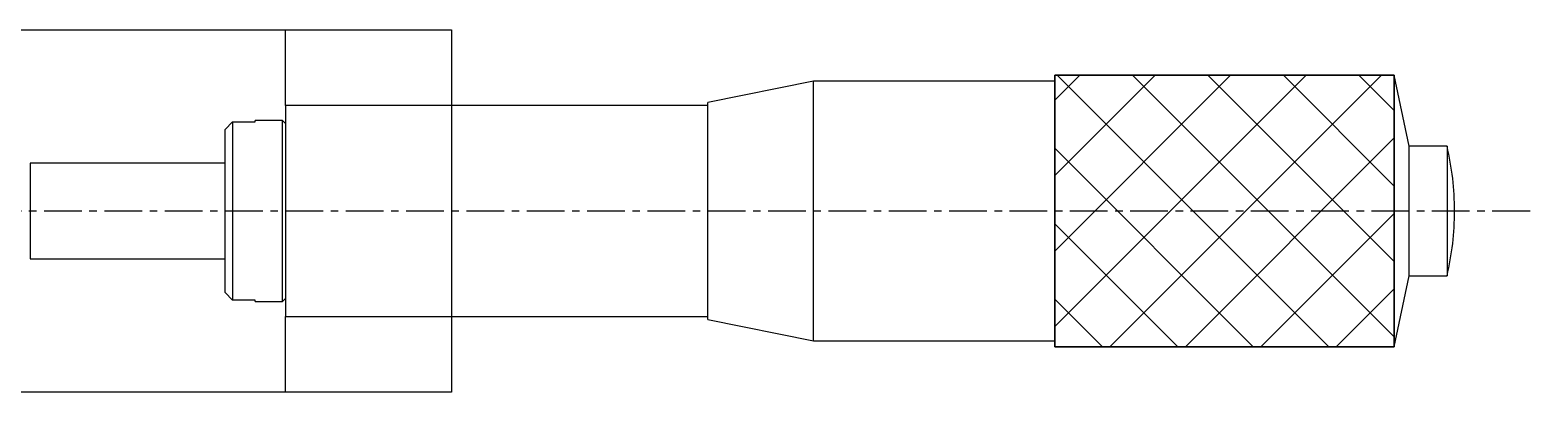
# Model space of a CAD drawing. Extents: x 10 to 360, y 10 to 244.
# Drawn here: x 151.83 to 201.55, y 138.12 to 150.12 of the extents above; entities that cross this region are included whole.
import ezdxf

# ---------------------------------------------------------------- set-up
doc = ezdxf.new("R2010")
doc.units = 0
doc.linetypes.add('CENTER', pattern=[2, 1.25, -0.25, 0.25, -0.25])
doc.layers.get('0').update_dxf_attribs({"linetype": 'CONTINUOUS'})
doc.layers.add('CENTER', color=1, linetype='CENTER')

msp = doc.modelspace()

# ---------------------------------------------------------------- linework, layer by layer
at = {"color": 7, "linetype": 'CONTINUOUS'}
for p, q in [((151.047465, 150.125), (160.297465, 150.125)), ((160.297465, 150.125), (165.797465, 150.125)), ((160.297465, 147.625), (160.297465, 150.125)), ((165.797465, 150.125), (165.797465, 147.625)), ((177.797465, 148.425), (174.297465, 147.725)), ((177.797465, 139.825), (177.797465, 148.425)), ((185.797465, 148.425), (177.797465, 148.425)), ((185.797465, 148.625), (197.047465, 148.625)), ((185.797465, 139.625), (185.797465, 148.625)), ((197.547465, 146.275), (197.047465, 148.625)), ((197.047465, 148.625), (197.047465, 139.625)), ((174.297465, 140.525), (174.297465, 147.725)), ((165.797465, 147.625), (160.297465, 147.625)), ((160.297465, 147.625), (160.297465, 140.625)), ((165.797465, 147.625), (165.797465, 140.625)), ((174.297465, 147.625), (165.797465, 147.625)), ((158.297465, 146.829163), (158.547465, 147.08304)), ((158.297465, 146.446779), (158.297465, 146.829163)), ((158.297465, 144.864447), (158.297465, 146.829163)), ((158.547465, 147.08304), (158.547465, 141.16696)), ((158.547465, 147.08304), (159.297465, 147.08304)), ((159.297465, 147.08304), (159.297465, 147.125)), ((159.297465, 147.08304), (159.297465, 147.125)), ((160.197465, 147.125), (159.297465, 147.125)), ((160.197465, 141.125), (160.197465, 147.125)), ((160.297465, 147.025), (160.197465, 147.125)), ((197.547465, 141.975), (197.547465, 146.275)), ((198.797465, 146.275), (197.547465, 146.275)), ((198.797465, 146.275), (198.797465, 141.975)), ((151.831055, 145.7125), (151.831055, 142.5375)), ((158.297465, 145.7125), (151.831055, 145.7125)), ((158.297465, 144.123833), (158.297465, 144.864447)), ((158.297465, 144.039658), (158.297465, 144.123833)), ((158.297465, 143.791175), (158.297465, 144.039658)), ((158.297465, 143.488553), (158.297465, 143.791175)), ((185.797465, 144.125), (185.797465, 139.625)), ((158.297465, 142.949166), (158.297465, 143.488553)), ((158.297465, 142.088039), (158.297465, 142.949166)), ((151.831055, 142.5375), (158.297465, 142.5375)), ((158.297465, 141.420837), (158.297465, 142.088039)), ((158.297465, 141.420837), (158.297465, 141.803221)), ((197.047465, 139.625), (197.547465, 141.975)), ((197.547465, 141.975), (198.797465, 141.975)), ((158.547465, 141.16696), (158.297465, 141.420837)), ((160.197465, 141.125), (160.297465, 141.225)), ((159.297465, 141.16696), (158.547465, 141.16696)), ((159.297465, 141.125), (159.297465, 141.16696)), ((159.297465, 141.125), (159.297465, 141.16696)), ((159.297465, 141.125), (160.197465, 141.125)), ((160.297465, 140.625), (165.797465, 140.625)), ((160.297465, 138.125), (160.297465, 140.625)), ((165.797465, 140.625), (165.797465, 138.125)), ((165.797465, 140.625), (174.297465, 140.625)), ((174.297465, 140.525), (177.797465, 139.825)), ((177.797465, 139.825), (185.797465, 139.825)), ((197.047465, 139.625), (185.797465, 139.625)), ((160.297465, 138.125), (151.047465, 138.125)), ((165.797465, 138.125), (160.297465, 138.125))]:
    msp.add_line(p, q, dxfattribs=at)
at = {"color": 3, "linetype": 'CONTINUOUS'}
for p, q in [((185.797465, 148.625), (185.797465, 144.125)), ((197.047465, 148.625), (185.797465, 148.625)), ((185.797465, 147.797465), (186.625, 148.625)), ((185.797465, 145.297465), (189.125, 148.625)), ((185.797465, 142.797465), (191.625, 148.625)), ((185.797465, 140.297465), (194.125, 148.625)), ((185.875, 148.625), (194.875, 139.625)), ((187.625, 139.625), (196.625, 148.625)), ((188.375, 148.625), (197.047465, 139.952535)), ((190.875, 148.625), (197.047465, 142.452535)), ((193.375, 148.625), (197.047465, 144.952535)), ((195.875, 148.625), (197.047465, 147.452535)), ((197.047465, 139.625), (197.047465, 148.625)), ((185.797465, 146.202535), (192.375, 139.625)), ((190.125, 139.625), (197.047465, 146.547465)), ((185.797465, 143.702535), (189.875, 139.625)), ((192.625, 139.625), (197.047465, 144.047465)), ((185.797465, 141.202535), (187.375, 139.625)), ((195.125, 139.625), (197.047465, 141.547465)), ((185.797465, 139.625), (197.047465, 139.625))]:
    msp.add_line(p, q, dxfattribs=at)
at = {"color": 7, "linetype": 'CONTINUOUS'}
for start, end in [(0, 13.265029), (346.734971, 0)]:
    msp.add_arc((189.677465, 144.125), 9.37, start, end, dxfattribs=at)
at = {"layer": 'CENTER', "color": 1, "linetype": 'CENTER'}
msp.add_line((201.547465, 144.125), (148.547543, 144.125), dxfattribs=at)

doc.saveas('drawing.dxf')
